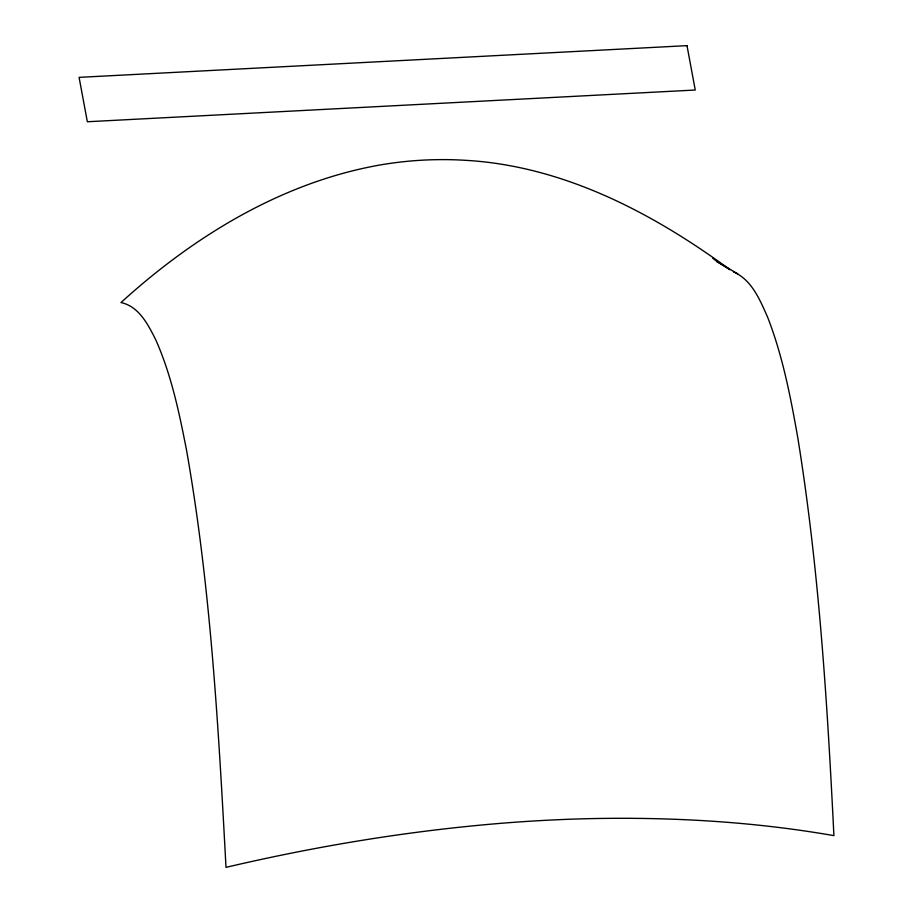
<?xml version="1.0" encoding="UTF-8"?>
<svg xmlns="http://www.w3.org/2000/svg" width="913" height="913" viewBox="0 0 913 913"><rect width="100%" height="100%" fill="white"/><g stroke="black" fill="none" stroke-linecap="round" stroke-linejoin="round"><path stroke-width="1.37" d="M733.344 271.869C751.776 279.663 759.958 300.012 767.571 317.062C782.681 355.83 790.578 396.915 797.791 437.749C819.064 569.335 827.304 702.622 833.911 835.635C752.894 821.506 670.404 816.85 588.257 818.676A361.753 82.227 -4.9 0 0 503.93 823.07C410.336 830.613 317.404 845.917 226.002 867.35C218.469 727.832 210.8 587.789 186.503 449.983C179.153 412.425 171.267 374.467 155.541 339.362C148.054 324.503 138.81 306.289 120.973 302.557C194.184 235.953 282.836 181.778 381.497 164.728A361.753 343.105 -28.1 0 1 465.824 160.334C563.355 165.949 652.521 212.9 729.909 269.609M737.841 273.889L716.819 261.483L729.807 269.643M712.756 258.265L718.12 262.453M686.998 45.65L79.089 77.365L87.351 121.749L695.25 90.022L686.998 45.65"/></g></svg>
